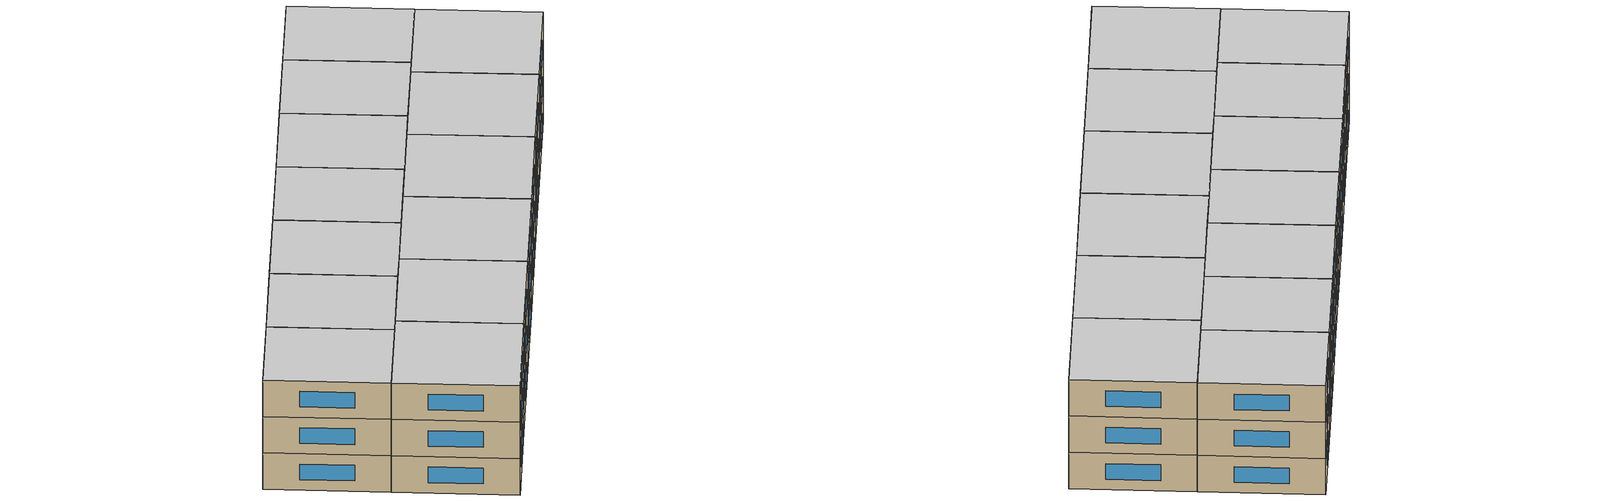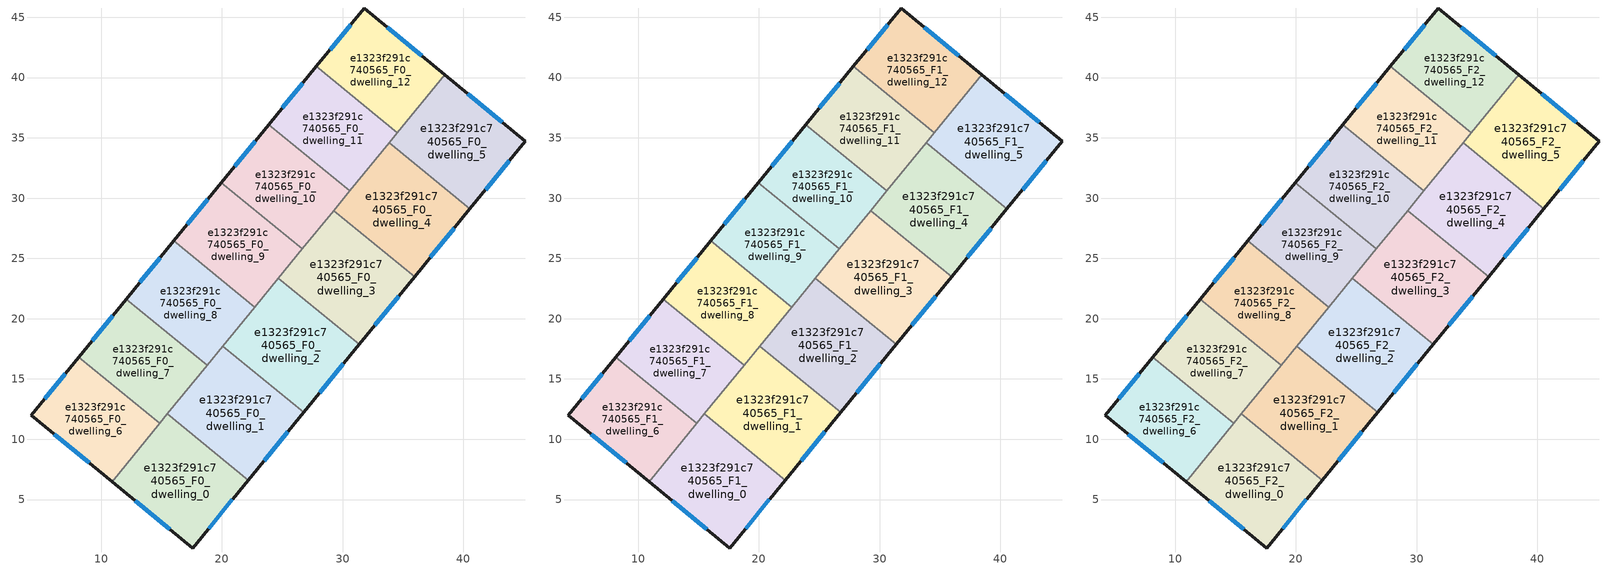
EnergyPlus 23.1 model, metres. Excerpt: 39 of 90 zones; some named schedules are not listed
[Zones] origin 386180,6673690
e1323f291c740565_F0_dwelling_0
 floor ground (EU_floor_Construction): 22.19,6.61 17.59,0.98 10.89,6.48 15.47,12.1 z0
 wall outside (EU_wall_Construction): 10.89,6.48 17.59,0.98 22.19,6.61 z0:3
 wall to e1323f291c740565_F0_dwelling_6 (EU_wall_Construction): 14.84,11.32 10.89,6.48 z0:3
 wall to e1323f291c740565_F0_dwelling_1 (EU_wall_Construction): 22.19,6.61 15.47,12.1 z0:3
 wall to e1323f291c740565_F0_dwelling_7 (EU_wall_Construction): 15.47,12.1 14.84,11.32 z0:3
 window (EU_Window_Construction): 18.9,2.59 20.87,5 / 12.8,4.91 15.67,2.55 z0.86:2.14
e1323f291c740565_F0_dwelling_1
 floor ground (EU_floor_Construction): 26.78,12.24 22.19,6.61 15.47,12.1 20.07,17.72 z0
 wall outside (EU_wall_Construction): 22.19,6.61 26.78,12.24 z0:3
 wall to e1323f291c740565_F0_dwelling_2 (EU_wall_Construction): 26.78,12.24 20.07,17.72 z0:3
 wall to e1323f291c740565_F0_dwelling_7 (EU_wall_Construction): 18.78,16.14 15.47,12.1 z0:3
 wall to e1323f291c740565_F0_dwelling_8 (EU_wall_Construction): 20.07,17.72 18.78,16.14 z0:3
 window (EU_Window_Construction): 23.5,8.22 25.47,10.63 z0.86:2.14
e1323f291c740565_F0_dwelling_10
 floor ground (EU_floor_Construction): 30.61,30.62 26.66,25.79 19.95,31.28 23.9,36.1 z0
 wall outside (EU_wall_Construction): 23.9,36.1 19.95,31.28 z0:3
 wall to e1323f291c740565_F0_dwelling_9 (EU_wall_Construction): 19.95,31.28 26.66,25.79 z0:3
 wall to e1323f291c740565_F0_dwelling_11 (EU_wall_Construction): 30.61,30.62 23.9,36.1 z0:3
 wall to e1323f291c740565_F0_dwelling_3 (EU_wall_Construction): 26.66,25.79 29.26,28.97 z0:3
 wall to e1323f291c740565_F0_dwelling_4 (EU_wall_Construction): 29.26,28.97 30.61,30.62 z0:3
 window (EU_Window_Construction): 22.77,34.72 21.08,32.65 z0.86:2.14
e1323f291c740565_F0_dwelling_11
 floor ground (EU_floor_Construction): 34.55,35.44 30.61,30.62 23.9,36.1 27.84,40.92 z0
 wall outside (EU_wall_Construction): 27.84,40.92 23.9,36.1 z0:3
 wall to e1323f291c740565_F0_dwelling_12 (EU_wall_Construction): 34.55,35.44 27.84,40.92 z0:3
 wall to e1323f291c740565_F0_dwelling_4 (EU_wall_Construction): 30.61,30.62 33.86,34.6 z0:3
 wall to e1323f291c740565_F0_dwelling_5 (EU_wall_Construction): 33.86,34.6 34.55,35.44 z0:3
 window (EU_Window_Construction): 26.71,39.55 25.02,37.48 z0.86:2.14
e1323f291c740565_F0_dwelling_12
 floor ground (EU_floor_Construction): 38.47,40.24 34.55,35.44 27.84,40.92 31.8,45.77 z0
 wall outside (EU_wall_Construction): 38.47,40.24 31.8,45.77 27.84,40.92 z0:3
 wall to e1323f291c740565_F0_dwelling_5 (EU_wall_Construction): 34.55,35.44 38.47,40.24 z0:3
 window (EU_Window_Construction): 30.67,44.39 28.97,42.31 / 36.56,41.82 33.7,44.19 z0.86:2.14
e1323f291c740565_F0_dwelling_2
 floor ground (EU_floor_Construction): 31.38,17.86 26.78,12.24 20.07,17.72 24.67,23.35 z0
 wall outside (EU_wall_Construction): 26.78,12.24 31.38,17.86 z0:3
 wall to e1323f291c740565_F0_dwelling_3 (EU_wall_Construction): 31.38,17.86 24.67,23.35 z0:3
 wall to e1323f291c740565_F0_dwelling_8 (EU_wall_Construction): 22.72,20.97 20.07,17.72 z0:3
 wall to e1323f291c740565_F0_dwelling_9 (EU_wall_Construction): 24.67,23.35 22.72,20.97 z0:3
 window (EU_Window_Construction): 28.1,13.84 30.07,16.25 z0.86:2.14
e1323f291c740565_F0_dwelling_3
 floor ground (EU_floor_Construction): 35.98,23.49 31.38,17.86 24.67,23.35 29.26,28.97 z0
 wall outside (EU_wall_Construction): 31.38,17.86 35.98,23.49 z0:3
 wall to e1323f291c740565_F0_dwelling_4 (EU_wall_Construction): 35.98,23.49 29.26,28.97 z0:3
 wall to e1323f291c740565_F0_dwelling_9 (EU_wall_Construction): 26.66,25.79 24.67,23.35 z0:3
 window (EU_Window_Construction): 32.69,19.47 34.66,21.88 z0.86:2.14
e1323f291c740565_F0_dwelling_4
 floor ground (EU_floor_Construction): 40.57,29.11 35.98,23.49 29.26,28.97 33.86,34.6 z0
 wall outside (EU_wall_Construction): 35.98,23.49 40.57,29.11 z0:3
 wall to e1323f291c740565_F0_dwelling_5 (EU_wall_Construction): 40.57,29.11 33.86,34.6 z0:3
 window (EU_Window_Construction): 37.29,25.09 39.26,27.5 z0.86:2.14
e1323f291c740565_F0_dwelling_5
 floor ground (EU_floor_Construction): 45.15,34.71 40.57,29.11 33.86,34.6 38.47,40.24 z0
 wall outside (EU_wall_Construction): 40.57,29.11 45.15,34.71 38.47,40.24 z0:3
 window (EU_Window_Construction): 43.24,36.29 40.38,38.66 / 41.88,30.71 43.84,33.11 z0.86:2.14
e1323f291c740565_F0_dwelling_6
 floor ground (EU_floor_Construction): 14.84,11.32 10.89,6.48 4.19,11.98 8.13,16.8 z0
 wall outside (EU_wall_Construction): 8.13,16.8 4.19,11.98 10.89,6.48 z0:3
 wall to e1323f291c740565_F0_dwelling_7 (EU_wall_Construction): 14.84,11.32 8.13,16.8 z0:3
 window (EU_Window_Construction): 6.11,10.41 8.97,8.06 / 7,15.42 5.32,13.36 z0.86:2.14
e1323f291c740565_F0_dwelling_7
 floor ground (EU_floor_Construction): 18.78,16.14 14.84,11.32 8.13,16.8 12.07,21.62 z0
 wall outside (EU_wall_Construction): 12.07,21.62 8.13,16.8 z0:3
 wall to e1323f291c740565_F0_dwelling_8 (EU_wall_Construction): 18.78,16.14 12.07,21.62 z0:3
 window (EU_Window_Construction): 10.94,20.25 9.25,18.18 z0.86:2.14
e1323f291c740565_F0_dwelling_8
 floor ground (EU_floor_Construction): 22.72,20.97 18.78,16.14 12.07,21.62 16.01,26.45 z0
 wall outside (EU_wall_Construction): 16.01,26.45 12.07,21.62 z0:3
 wall to e1323f291c740565_F0_dwelling_9 (EU_wall_Construction): 22.72,20.97 16.01,26.45 z0:3
 window (EU_Window_Construction): 14.89,25.07 13.2,23 z0.86:2.14
e1323f291c740565_F0_dwelling_9
 floor ground (EU_floor_Construction): 26.66,25.79 22.72,20.97 16.01,26.45 19.95,31.28 z0
 wall outside (EU_wall_Construction): 19.95,31.28 16.01,26.45 z0:3
 window (EU_Window_Construction): 18.83,29.9 17.14,27.83 z0.86:2.14
e1323f291c740565_F1_dwelling_0
 floor to e1323f291c740565_F0_dwelling_0 (EU_floor_Construction): 22.19,6.61 17.59,0.98 10.89,6.48 15.47,12.1 z3
 wall outside (EU_wall_Construction): 10.89,6.48 17.59,0.98 22.19,6.61 z3:6
 wall to e1323f291c740565_F1_dwelling_6 (EU_wall_Construction): 14.84,11.32 10.89,6.48 z3:6
 wall to e1323f291c740565_F1_dwelling_1 (EU_wall_Construction): 22.19,6.61 15.47,12.1 z3:6
 wall to e1323f291c740565_F1_dwelling_7 (EU_wall_Construction): 15.47,12.1 14.84,11.32 z3:6
 window (EU_Window_Construction): 18.9,2.59 20.87,5 / 12.8,4.91 15.67,2.55 z3.86:5.14
e1323f291c740565_F1_dwelling_1
 floor to e1323f291c740565_F0_dwelling_1 (EU_floor_Construction): 26.78,12.24 22.19,6.61 15.47,12.1 20.07,17.72 z3
 wall outside (EU_wall_Construction): 22.19,6.61 26.78,12.24 z3:6
 wall to e1323f291c740565_F1_dwelling_2 (EU_wall_Construction): 26.78,12.24 20.07,17.72 z3:6
 wall to e1323f291c740565_F1_dwelling_7 (EU_wall_Construction): 18.78,16.14 15.47,12.1 z3:6
 wall to e1323f291c740565_F1_dwelling_8 (EU_wall_Construction): 20.07,17.72 18.78,16.14 z3:6
 window (EU_Window_Construction): 23.5,8.22 25.47,10.63 z3.86:5.14
e1323f291c740565_F1_dwelling_10
 floor to e1323f291c740565_F0_dwelling_10 (EU_floor_Construction): 30.61,30.62 26.66,25.79 19.95,31.28 23.9,36.1 z3
 wall outside (EU_wall_Construction): 23.9,36.1 19.95,31.28 z3:6
 wall to e1323f291c740565_F1_dwelling_9 (EU_wall_Construction): 19.95,31.28 26.66,25.79 z3:6
 wall to e1323f291c740565_F1_dwelling_11 (EU_wall_Construction): 30.61,30.62 23.9,36.1 z3:6
 wall to e1323f291c740565_F1_dwelling_3 (EU_wall_Construction): 26.66,25.79 29.26,28.97 z3:6
 wall to e1323f291c740565_F1_dwelling_4 (EU_wall_Construction): 29.26,28.97 30.61,30.62 z3:6
 window (EU_Window_Construction): 22.77,34.72 21.08,32.65 z3.86:5.14
e1323f291c740565_F1_dwelling_11
 floor to e1323f291c740565_F0_dwelling_11 (EU_floor_Construction): 34.55,35.44 30.61,30.62 23.9,36.1 27.84,40.92 z3
 wall outside (EU_wall_Construction): 27.84,40.92 23.9,36.1 z3:6
 wall to e1323f291c740565_F1_dwelling_12 (EU_wall_Construction): 34.55,35.44 27.84,40.92 z3:6
 wall to e1323f291c740565_F1_dwelling_4 (EU_wall_Construction): 30.61,30.62 33.86,34.6 z3:6
 wall to e1323f291c740565_F1_dwelling_5 (EU_wall_Construction): 33.86,34.6 34.55,35.44 z3:6
 window (EU_Window_Construction): 26.71,39.55 25.02,37.48 z3.86:5.14
e1323f291c740565_F1_dwelling_12
 floor to e1323f291c740565_F0_dwelling_12 (EU_floor_Construction): 38.47,40.24 34.55,35.44 27.84,40.92 31.8,45.77 z3
 wall outside (EU_wall_Construction): 38.47,40.24 31.8,45.77 27.84,40.92 z3:6
 wall to e1323f291c740565_F1_dwelling_5 (EU_wall_Construction): 34.55,35.44 38.47,40.24 z3:6
 window (EU_Window_Construction): 30.67,44.39 28.97,42.31 / 36.56,41.82 33.7,44.19 z3.86:5.14
e1323f291c740565_F1_dwelling_2
 floor to e1323f291c740565_F0_dwelling_2 (EU_floor_Construction): 31.38,17.86 26.78,12.24 20.07,17.72 24.67,23.35 z3
 wall outside (EU_wall_Construction): 26.78,12.24 31.38,17.86 z3:6
 wall to e1323f291c740565_F1_dwelling_3 (EU_wall_Construction): 31.38,17.86 24.67,23.35 z3:6
 wall to e1323f291c740565_F1_dwelling_8 (EU_wall_Construction): 22.72,20.97 20.07,17.72 z3:6
 wall to e1323f291c740565_F1_dwelling_9 (EU_wall_Construction): 24.67,23.35 22.72,20.97 z3:6
 window (EU_Window_Construction): 28.1,13.84 30.07,16.25 z3.86:5.14
e1323f291c740565_F1_dwelling_3
 floor to e1323f291c740565_F0_dwelling_3 (EU_floor_Construction): 35.98,23.49 31.38,17.86 24.67,23.35 29.26,28.97 z3
 wall outside (EU_wall_Construction): 31.38,17.86 35.98,23.49 z3:6
 wall to e1323f291c740565_F1_dwelling_4 (EU_wall_Construction): 35.98,23.49 29.26,28.97 z3:6
 wall to e1323f291c740565_F1_dwelling_9 (EU_wall_Construction): 26.66,25.79 24.67,23.35 z3:6
 window (EU_Window_Construction): 32.69,19.47 34.66,21.88 z3.86:5.14
e1323f291c740565_F1_dwelling_4
 floor to e1323f291c740565_F0_dwelling_4 (EU_floor_Construction): 40.57,29.11 35.98,23.49 29.26,28.97 33.86,34.6 z3
 wall outside (EU_wall_Construction): 35.98,23.49 40.57,29.11 z3:6
 wall to e1323f291c740565_F1_dwelling_5 (EU_wall_Construction): 40.57,29.11 33.86,34.6 z3:6
 window (EU_Window_Construction): 37.29,25.09 39.26,27.5 z3.86:5.14
e1323f291c740565_F1_dwelling_5
 floor to e1323f291c740565_F0_dwelling_5 (EU_floor_Construction): 45.15,34.71 40.57,29.11 33.86,34.6 38.47,40.24 z3
 wall outside (EU_wall_Construction): 40.57,29.11 45.15,34.71 38.47,40.24 z3:6
 window (EU_Window_Construction): 43.24,36.29 40.38,38.66 / 41.88,30.71 43.84,33.11 z3.86:5.14
e1323f291c740565_F1_dwelling_6
 floor to e1323f291c740565_F0_dwelling_6 (EU_floor_Construction): 14.84,11.32 10.89,6.48 4.19,11.98 8.13,16.8 z3
 wall outside (EU_wall_Construction): 8.13,16.8 4.19,11.98 10.89,6.48 z3:6
 wall to e1323f291c740565_F1_dwelling_7 (EU_wall_Construction): 14.84,11.32 8.13,16.8 z3:6
 window (EU_Window_Construction): 6.11,10.41 8.97,8.06 / 7,15.42 5.32,13.36 z3.86:5.14
e1323f291c740565_F1_dwelling_7
 floor to e1323f291c740565_F0_dwelling_7 (EU_floor_Construction): 18.78,16.14 14.84,11.32 8.13,16.8 12.07,21.62 z3
 wall outside (EU_wall_Construction): 12.07,21.62 8.13,16.8 z3:6
 wall to e1323f291c740565_F1_dwelling_8 (EU_wall_Construction): 18.78,16.14 12.07,21.62 z3:6
 window (EU_Window_Construction): 10.94,20.25 9.25,18.18 z3.86:5.14
e1323f291c740565_F1_dwelling_8
 floor to e1323f291c740565_F0_dwelling_8 (EU_floor_Construction): 22.72,20.97 18.78,16.14 12.07,21.62 16.01,26.45 z3
 wall outside (EU_wall_Construction): 16.01,26.45 12.07,21.62 z3:6
 wall to e1323f291c740565_F1_dwelling_9 (EU_wall_Construction): 22.72,20.97 16.01,26.45 z3:6
 window (EU_Window_Construction): 14.89,25.07 13.2,23 z3.86:5.14
e1323f291c740565_F1_dwelling_9
 floor to e1323f291c740565_F0_dwelling_9 (EU_floor_Construction): 26.66,25.79 22.72,20.97 16.01,26.45 19.95,31.28 z3
 wall outside (EU_wall_Construction): 19.95,31.28 16.01,26.45 z3:6
 window (EU_Window_Construction): 18.83,29.9 17.14,27.83 z3.86:5.14
e1323f291c740565_F2_dwelling_0
 floor to e1323f291c740565_F1_dwelling_0 (EU_floor_Construction): 22.19,6.61 17.59,0.98 10.89,6.48 15.47,12.1 z6
 wall outside (EU_wall_Construction): 10.89,6.48 17.59,0.98 22.19,6.61 z6:9
 wall to e1323f291c740565_F2_dwelling_6 (EU_wall_Construction): 14.84,11.32 10.89,6.48 z6:9
 wall to e1323f291c740565_F2_dwelling_1 (EU_wall_Construction): 22.19,6.61 15.47,12.1 z6:9
 wall to e1323f291c740565_F2_dwelling_7 (EU_wall_Construction): 15.47,12.1 14.84,11.32 z6:9
 window (EU_Window_Construction): 18.9,2.59 20.87,5 / 12.8,4.91 15.67,2.55 z6.86:8.14
 ceiling to e1323f291c740565_F3_dwelling_0 (EU_floor_Construction): 17.59,0.98 22.19,6.61 15.47,12.1 10.89,6.48 z9
e1323f291c740565_F2_dwelling_1
 floor to e1323f291c740565_F1_dwelling_1 (EU_floor_Construction): 26.78,12.24 22.19,6.61 15.47,12.1 20.07,17.72 z6
 wall outside (EU_wall_Construction): 22.19,6.61 26.78,12.24 z6:9
 wall to e1323f291c740565_F2_dwelling_2 (EU_wall_Construction): 26.78,12.24 20.07,17.72 z6:9
 wall to e1323f291c740565_F2_dwelling_7 (EU_wall_Construction): 18.78,16.14 15.47,12.1 z6:9
 wall to e1323f291c740565_F2_dwelling_8 (EU_wall_Construction): 20.07,17.72 18.78,16.14 z6:9
 window (EU_Window_Construction): 23.5,8.22 25.47,10.63 z6.86:8.14
 ceiling to e1323f291c740565_F3_dwelling_1 (EU_floor_Construction): 22.19,6.61 26.78,12.24 20.07,17.72 15.47,12.1 z9
e1323f291c740565_F2_dwelling_10
 floor to e1323f291c740565_F1_dwelling_10 (EU_floor_Construction): 30.61,30.62 26.66,25.79 19.95,31.28 23.9,36.1 z6
 wall outside (EU_wall_Construction): 23.9,36.1 19.95,31.28 z6:9
 wall to e1323f291c740565_F2_dwelling_9 (EU_wall_Construction): 19.95,31.28 26.66,25.79 z6:9
 wall to e1323f291c740565_F2_dwelling_11 (EU_wall_Construction): 30.61,30.62 23.9,36.1 z6:9
 wall to e1323f291c740565_F2_dwelling_3 (EU_wall_Construction): 26.66,25.79 29.26,28.97 z6:9
 wall to e1323f291c740565_F2_dwelling_4 (EU_wall_Construction): 29.26,28.97 30.61,30.62 z6:9
 window (EU_Window_Construction): 22.77,34.72 21.08,32.65 z6.86:8.14
 ceiling to e1323f291c740565_F3_dwelling_10 (EU_floor_Construction): 26.66,25.79 30.61,30.62 23.9,36.1 19.95,31.28 z9
e1323f291c740565_F2_dwelling_11
 floor to e1323f291c740565_F1_dwelling_11 (EU_floor_Construction): 34.55,35.44 30.61,30.62 23.9,36.1 27.84,40.92 z6
 wall outside (EU_wall_Construction): 27.84,40.92 23.9,36.1 z6:9
 wall to e1323f291c740565_F2_dwelling_12 (EU_wall_Construction): 34.55,35.44 27.84,40.92 z6:9
 wall to e1323f291c740565_F2_dwelling_4 (EU_wall_Construction): 30.61,30.62 33.86,34.6 z6:9
 wall to e1323f291c740565_F2_dwelling_5 (EU_wall_Construction): 33.86,34.6 34.55,35.44 z6:9
 window (EU_Window_Construction): 26.71,39.55 25.02,37.48 z6.86:8.14
 ceiling to e1323f291c740565_F3_dwelling_11 (EU_floor_Construction): 30.61,30.62 34.55,35.44 27.84,40.92 23.9,36.1 z9
e1323f291c740565_F2_dwelling_12
 floor to e1323f291c740565_F1_dwelling_12 (EU_floor_Construction): 38.47,40.24 34.55,35.44 27.84,40.92 31.8,45.77 z6
 wall outside (EU_wall_Construction): 38.47,40.24 31.8,45.77 27.84,40.92 z6:9
 wall to e1323f291c740565_F2_dwelling_5 (EU_wall_Construction): 34.55,35.44 38.47,40.24 z6:9
 window (EU_Window_Construction): 30.67,44.39 28.97,42.31 / 36.56,41.82 33.7,44.19 z6.86:8.14
 ceiling to e1323f291c740565_F3_dwelling_12 (EU_floor_Construction): 34.55,35.44 38.47,40.24 31.8,45.77 27.84,40.92 z9
e1323f291c740565_F2_dwelling_2
 floor to e1323f291c740565_F1_dwelling_2 (EU_floor_Construction): 31.38,17.86 26.78,12.24 20.07,17.72 24.67,23.35 z6
 wall outside (EU_wall_Construction): 26.78,12.24 31.38,17.86 z6:9
 wall to e1323f291c740565_F2_dwelling_3 (EU_wall_Construction): 31.38,17.86 24.67,23.35 z6:9
 wall to e1323f291c740565_F2_dwelling_8 (EU_wall_Construction): 22.72,20.97 20.07,17.72 z6:9
 wall to e1323f291c740565_F2_dwelling_9 (EU_wall_Construction): 24.67,23.35 22.72,20.97 z6:9
 window (EU_Window_Construction): 28.1,13.84 30.07,16.25 z6.86:8.14
 ceiling to e1323f291c740565_F3_dwelling_2 (EU_floor_Construction): 26.78,12.24 31.38,17.86 24.67,23.35 20.07,17.72 z9
e1323f291c740565_F2_dwelling_3
 floor to e1323f291c740565_F1_dwelling_3 (EU_floor_Construction): 35.98,23.49 31.38,17.86 24.67,23.35 29.26,28.97 z6
 wall outside (EU_wall_Construction): 31.38,17.86 35.98,23.49 z6:9
 wall to e1323f291c740565_F2_dwelling_4 (EU_wall_Construction): 35.98,23.49 29.26,28.97 z6:9
 wall to e1323f291c740565_F2_dwelling_9 (EU_wall_Construction): 26.66,25.79 24.67,23.35 z6:9
 window (EU_Window_Construction): 32.69,19.47 34.66,21.88 z6.86:8.14
 ceiling to e1323f291c740565_F3_dwelling_3 (EU_floor_Construction): 31.38,17.86 35.98,23.49 29.26,28.97 24.67,23.35 z9
e1323f291c740565_F2_dwelling_4
 floor to e1323f291c740565_F1_dwelling_4 (EU_floor_Construction): 40.57,29.11 35.98,23.49 29.26,28.97 33.86,34.6 z6
 wall outside (EU_wall_Construction): 35.98,23.49 40.57,29.11 z6:9
 wall to e1323f291c740565_F2_dwelling_5 (EU_wall_Construction): 40.57,29.11 33.86,34.6 z6:9
 window (EU_Window_Construction): 37.29,25.09 39.26,27.5 z6.86:8.14
 ceiling to e1323f291c740565_F3_dwelling_4 (EU_floor_Construction): 35.98,23.49 40.57,29.11 33.86,34.6 29.26,28.97 z9
e1323f291c740565_F2_dwelling_5
 floor to e1323f291c740565_F1_dwelling_5 (EU_floor_Construction): 45.15,34.71 40.57,29.11 33.86,34.6 38.47,40.24 z6
 wall outside (EU_wall_Construction): 40.57,29.11 45.15,34.71 38.47,40.24 z6:9
 window (EU_Window_Construction): 43.24,36.29 40.38,38.66 / 41.88,30.71 43.84,33.11 z6.86:8.14
 ceiling to e1323f291c740565_F3_dwelling_5 (EU_floor_Construction): 40.57,29.11 45.15,34.71 38.47,40.24 33.86,34.6 z9
e1323f291c740565_F2_dwelling_6
 floor to e1323f291c740565_F1_dwelling_6 (EU_floor_Construction): 14.84,11.32 10.89,6.48 4.19,11.98 8.13,16.8 z6
 wall outside (EU_wall_Construction): 8.13,16.8 4.19,11.98 10.89,6.48 z6:9
 wall to e1323f291c740565_F2_dwelling_7 (EU_wall_Construction): 14.84,11.32 8.13,16.8 z6:9
 window (EU_Window_Construction): 6.11,10.41 8.97,8.06 / 7,15.42 5.32,13.36 z6.86:8.14
 ceiling to e1323f291c740565_F3_dwelling_6 (EU_floor_Construction): 10.89,6.48 14.84,11.32 8.13,16.8 4.19,11.98 z9
e1323f291c740565_F2_dwelling_7
 floor to e1323f291c740565_F1_dwelling_7 (EU_floor_Construction): 18.78,16.14 14.84,11.32 8.13,16.8 12.07,21.62 z6
 wall outside (EU_wall_Construction): 12.07,21.62 8.13,16.8 z6:9
 wall to e1323f291c740565_F2_dwelling_8 (EU_wall_Construction): 18.78,16.14 12.07,21.62 z6:9
 window (EU_Window_Construction): 10.94,20.25 9.25,18.18 z6.86:8.14
 ceiling to e1323f291c740565_F3_dwelling_7 (EU_floor_Construction): 14.84,11.32 18.78,16.14 12.07,21.62 8.13,16.8 z9
e1323f291c740565_F2_dwelling_8
 floor to e1323f291c740565_F1_dwelling_8 (EU_floor_Construction): 22.72,20.97 18.78,16.14 12.07,21.62 16.01,26.45 z6
 wall outside (EU_wall_Construction): 16.01,26.45 12.07,21.62 z6:9
 wall to e1323f291c740565_F2_dwelling_9 (EU_wall_Construction): 22.72,20.97 16.01,26.45 z6:9
 window (EU_Window_Construction): 14.89,25.07 13.2,23 z6.86:8.14
 ceiling to e1323f291c740565_F3_dwelling_8 (EU_floor_Construction): 18.78,16.14 22.72,20.97 16.01,26.45 12.07,21.62 z9
e1323f291c740565_F2_dwelling_9
 floor to e1323f291c740565_F1_dwelling_9 (EU_floor_Construction): 26.66,25.79 22.72,20.97 16.01,26.45 19.95,31.28 z6
 wall outside (EU_wall_Construction): 19.95,31.28 16.01,26.45 z6:9
 window (EU_Window_Construction): 18.83,29.9 17.14,27.83 z6.86:8.14
 ceiling to e1323f291c740565_F3_dwelling_9 (EU_floor_Construction): 22.72,20.97 26.66,25.79 19.95,31.28 16.01,26.45 z9
[Building]
EU S2 Campaign: North Axis=0; Terrain=City; Solar Distribution=FullExterior
[Site:Location]
Helsinki-Vantaa.AP: Latitude=60.317; Longitude=24.963; Time Zone=2; Elevation=54.6
[SizingPeriod:WeatherFileDays]
AnnualSizingPeriod: Begin Month=1; Begin Day of Month=1; End Month=12; End Day of Month=31; Day of Week for Start Day=Monday; Use Weather File Daylight Saving Period=No; Use Weather File Rain and Snow Indicators=No
[MATERIAL]
EU_InternalMass_Material: Roughness=MediumRough; Thickness=0.1; Conductivity=1; Density=1800; Specific Heat=900; Thermal Absorptance=0.9; Solar Absorptance=0.7; Visible Absorptance=0.7
[MATERIAL:NOMASS] Roughness=MediumRough; Thermal Absorptance=0.9; Solar Absorptance=0.7; Visible Absorptance=0.7
Name | Thermal Resistance
EU_wall_NoMass | 1.10183
EU_floor_NoMass | 1.70606
[WINDOWMATERIAL:SIMPLEGLAZINGSYSTEM]
EU_Window_SimpleGlazing: UFactor=3.11035; Solar Heat Gain Coefficient=0.8; Visible Transmittance=0.8
[CONSTRUCTION]
EU_wall_Construction: EU_wall_NoMass
EU_floor_Construction: EU_floor_NoMass
EU_Window_Construction: EU_Window_SimpleGlazing
EU_InternalMass_Construction: EU_InternalMass_Material
[ZONE] Type=1; Multiplier=1; Ceiling Height=autocalculate; Floor Area=autocalculate; Part of Total Floor Area=Yes
Name | Volume
e1323f291c740565_F0_dwelling_0; e1323f291c740565_F1_dwelling_0; e1323f291c740565_F2_dwelling_0 | 188.926
e1323f291c740565_F0_dwelling_1; e1323f291c740565_F1_dwelling_1; e1323f291c740565_F2_dwelling_1; e1323f291c740565_F0_dwelling_4; e1323f291c740565_F1_dwelling_4; e1323f291c740565_F2_dwelling_4 | 188.936
e1323f291c740565_F0_dwelling_10; e1323f291c740565_F1_dwelling_10; e1323f291c740565_F2_dwelling_10 | 161.952
e1323f291c740565_F0_dwelling_11; e1323f291c740565_F1_dwelling_11; e1323f291c740565_F2_dwelling_11; e1323f291c740565_F0_dwelling_6; e1323f291c740565_F1_dwelling_6; e1323f291c740565_F2_dwelling_6 | 161.949
e1323f291c740565_F0_dwelling_12; e1323f291c740565_F1_dwelling_12; e1323f291c740565_F2_dwelling_12 | 161.945
e1323f291c740565_F0_dwelling_2; e1323f291c740565_F1_dwelling_2; e1323f291c740565_F2_dwelling_2 | 188.934
e1323f291c740565_F0_dwelling_3; e1323f291c740565_F1_dwelling_3; e1323f291c740565_F2_dwelling_3 | 188.917
e1323f291c740565_F0_dwelling_5; e1323f291c740565_F1_dwelling_5; e1323f291c740565_F2_dwelling_5 | 188.913
e1323f291c740565_F0_dwelling_7; e1323f291c740565_F1_dwelling_7; e1323f291c740565_F2_dwelling_7 | 161.943
e1323f291c740565_F0_dwelling_8; e1323f291c740565_F1_dwelling_8; e1323f291c740565_F2_dwelling_8 | 161.959
e1323f291c740565_F0_dwelling_9; e1323f291c740565_F1_dwelling_9; e1323f291c740565_F2_dwelling_9 | 161.958
[INTERNALMASS] Construction=EU_InternalMass_Construction
Name | Zone or ZoneList | Surface Area
e1323f291c740565_F0_dwelling_0_EU_InternalMass | e1323f291c740565_F0_dwelling_0 | 62.9753
e1323f291c740565_F0_dwelling_1_EU_InternalMass | e1323f291c740565_F0_dwelling_1 | 62.9789
e1323f291c740565_F0_dwelling_2_EU_InternalMass | e1323f291c740565_F0_dwelling_2 | 62.9779
e1323f291c740565_F0_dwelling_3_EU_InternalMass | e1323f291c740565_F0_dwelling_3 | 62.9723
e1323f291c740565_F0_dwelling_4_EU_InternalMass | e1323f291c740565_F0_dwelling_4 | 62.9789
e1323f291c740565_F0_dwelling_5_EU_InternalMass | e1323f291c740565_F0_dwelling_5 | 62.9711
e1323f291c740565_F0_dwelling_6_EU_InternalMass | e1323f291c740565_F0_dwelling_6 | 53.983
e1323f291c740565_F0_dwelling_7_EU_InternalMass | e1323f291c740565_F0_dwelling_7 | 53.981
e1323f291c740565_F0_dwelling_8_EU_InternalMass | e1323f291c740565_F0_dwelling_8 | 53.9861
e1323f291c740565_F0_dwelling_9_EU_InternalMass | e1323f291c740565_F0_dwelling_9 | 53.9858
e1323f291c740565_F0_dwelling_10_EU_InternalMass | e1323f291c740565_F0_dwelling_10 | 53.9844
e1323f291c740565_F0_dwelling_11_EU_InternalMass | e1323f291c740565_F0_dwelling_11 | 53.983
e1323f291c740565_F0_dwelling_12_EU_InternalMass | e1323f291c740565_F0_dwelling_12 | 53.9817
e1323f291c740565_F1_dwelling_0_EU_InternalMass | e1323f291c740565_F1_dwelling_0 | 62.9753
e1323f291c740565_F1_dwelling_1_EU_InternalMass | e1323f291c740565_F1_dwelling_1 | 62.9789
e1323f291c740565_F1_dwelling_2_EU_InternalMass | e1323f291c740565_F1_dwelling_2 | 62.9779
e1323f291c740565_F1_dwelling_3_EU_InternalMass | e1323f291c740565_F1_dwelling_3 | 62.9723
e1323f291c740565_F1_dwelling_4_EU_InternalMass | e1323f291c740565_F1_dwelling_4 | 62.9789
e1323f291c740565_F1_dwelling_5_EU_InternalMass | e1323f291c740565_F1_dwelling_5 | 62.9711
e1323f291c740565_F1_dwelling_6_EU_InternalMass | e1323f291c740565_F1_dwelling_6 | 53.983
e1323f291c740565_F1_dwelling_7_EU_InternalMass | e1323f291c740565_F1_dwelling_7 | 53.981
e1323f291c740565_F1_dwelling_8_EU_InternalMass | e1323f291c740565_F1_dwelling_8 | 53.9861
e1323f291c740565_F1_dwelling_9_EU_InternalMass | e1323f291c740565_F1_dwelling_9 | 53.9858
e1323f291c740565_F1_dwelling_10_EU_InternalMass | e1323f291c740565_F1_dwelling_10 | 53.9844
e1323f291c740565_F1_dwelling_11_EU_InternalMass | e1323f291c740565_F1_dwelling_11 | 53.983
e1323f291c740565_F1_dwelling_12_EU_InternalMass | e1323f291c740565_F1_dwelling_12 | 53.9817
e1323f291c740565_F2_dwelling_0_EU_InternalMass | e1323f291c740565_F2_dwelling_0 | 62.9753
e1323f291c740565_F2_dwelling_1_EU_InternalMass | e1323f291c740565_F2_dwelling_1 | 62.9789
e1323f291c740565_F2_dwelling_2_EU_InternalMass | e1323f291c740565_F2_dwelling_2 | 62.9779
e1323f291c740565_F2_dwelling_3_EU_InternalMass | e1323f291c740565_F2_dwelling_3 | 62.9723
e1323f291c740565_F2_dwelling_4_EU_InternalMass | e1323f291c740565_F2_dwelling_4 | 62.9789
e1323f291c740565_F2_dwelling_5_EU_InternalMass | e1323f291c740565_F2_dwelling_5 | 62.9711
e1323f291c740565_F2_dwelling_6_EU_InternalMass | e1323f291c740565_F2_dwelling_6 | 53.983
e1323f291c740565_F2_dwelling_7_EU_InternalMass | e1323f291c740565_F2_dwelling_7 | 53.981
e1323f291c740565_F2_dwelling_8_EU_InternalMass | e1323f291c740565_F2_dwelling_8 | 53.9861
e1323f291c740565_F2_dwelling_9_EU_InternalMass | e1323f291c740565_F2_dwelling_9 | 53.9858
e1323f291c740565_F2_dwelling_10_EU_InternalMass | e1323f291c740565_F2_dwelling_10 | 53.9844
e1323f291c740565_F2_dwelling_11_EU_InternalMass | e1323f291c740565_F2_dwelling_11 | 53.983
e1323f291c740565_F2_dwelling_12_EU_InternalMass | e1323f291c740565_F2_dwelling_12 | 53.9817
[OTHEREQUIPMENT] Fuel Type=Electricity; Design Level Calculation Method=Watts/Area; Power per Zone Floor Area=1; Fraction Latent=0; Fraction Radiant=0; Fraction Lost=0; Carbon Dioxide Generation Rate=0; EndUse Subcategory=EU_Step8_InternalGains
Name | Zone or ZoneList or Space or SpaceList | Schedule
EU_Step8_InternalGain_e1323f291c740565_F0_dwelling_0_f000 | e1323f291c740565_F0_dwelling_0 | EU_Step8_GainSchedule_e1323f291c740565_F0_dwelling_0_f000
EU_Step8_InternalGain_e1323f291c740565_F0_dwelling_1_f000 | e1323f291c740565_F0_dwelling_1 | EU_Step8_GainSchedule_e1323f291c740565_F0_dwelling_1_f000
EU_Step8_InternalGain_e1323f291c740565_F0_dwelling_2_f000 | e1323f291c740565_F0_dwelling_2 | EU_Step8_GainSchedule_e1323f291c740565_F0_dwelling_2_f000
EU_Step8_InternalGain_e1323f291c740565_F0_dwelling_3_f000 | e1323f291c740565_F0_dwelling_3 | EU_Step8_GainSchedule_e1323f291c740565_F0_dwelling_3_f000
EU_Step8_InternalGain_e1323f291c740565_F0_dwelling_4_f000 | e1323f291c740565_F0_dwelling_4 | EU_Step8_GainSchedule_e1323f291c740565_F0_dwelling_4_f000
EU_Step8_InternalGain_e1323f291c740565_F0_dwelling_5_f000 | e1323f291c740565_F0_dwelling_5 | EU_Step8_GainSchedule_e1323f291c740565_F0_dwelling_5_f000
EU_Step8_InternalGain_e1323f291c740565_F0_dwelling_6_f000 | e1323f291c740565_F0_dwelling_6 | EU_Step8_GainSchedule_e1323f291c740565_F0_dwelling_6_f000
EU_Step8_InternalGain_e1323f291c740565_F0_dwelling_7_f000 | e1323f291c740565_F0_dwelling_7 | EU_Step8_GainSchedule_e1323f291c740565_F0_dwelling_7_f000
EU_Step8_InternalGain_e1323f291c740565_F0_dwelling_8_f000 | e1323f291c740565_F0_dwelling_8 | EU_Step8_GainSchedule_e1323f291c740565_F0_dwelling_8_f000
EU_Step8_InternalGain_e1323f291c740565_F0_dwelling_9_f000 | e1323f291c740565_F0_dwelling_9 | EU_Step8_GainSchedule_e1323f291c740565_F0_dwelling_9_f000
EU_Step8_InternalGain_e1323f291c740565_F0_dwelling_10_f000 | e1323f291c740565_F0_dwelling_10 | EU_Step8_GainSchedule_e1323f291c740565_F0_dwelling_10_f000
EU_Step8_InternalGain_e1323f291c740565_F0_dwelling_11_f000 | e1323f291c740565_F0_dwelling_11 | EU_Step8_GainSchedule_e1323f291c740565_F0_dwelling_11_f000
EU_Step8_InternalGain_e1323f291c740565_F0_dwelling_12_f000 | e1323f291c740565_F0_dwelling_12 | EU_Step8_GainSchedule_e1323f291c740565_F0_dwelling_12_f000
EU_Step8_InternalGain_e1323f291c740565_F1_dwelling_0_f000 | e1323f291c740565_F1_dwelling_0 | EU_Step8_GainSchedule_e1323f291c740565_F1_dwelling_0_f000
EU_Step8_InternalGain_e1323f291c740565_F1_dwelling_1_f000 | e1323f291c740565_F1_dwelling_1 | EU_Step8_GainSchedule_e1323f291c740565_F1_dwelling_1_f000
EU_Step8_InternalGain_e1323f291c740565_F1_dwelling_2_f000 | e1323f291c740565_F1_dwelling_2 | EU_Step8_GainSchedule_e1323f291c740565_F1_dwelling_2_f000
EU_Step8_InternalGain_e1323f291c740565_F1_dwelling_3_f000 | e1323f291c740565_F1_dwelling_3 | EU_Step8_GainSchedule_e1323f291c740565_F1_dwelling_3_f000
EU_Step8_InternalGain_e1323f291c740565_F1_dwelling_4_f000 | e1323f291c740565_F1_dwelling_4 | EU_Step8_GainSchedule_e1323f291c740565_F1_dwelling_4_f000
EU_Step8_InternalGain_e1323f291c740565_F1_dwelling_5_f000 | e1323f291c740565_F1_dwelling_5 | EU_Step8_GainSchedule_e1323f291c740565_F1_dwelling_5_f000
EU_Step8_InternalGain_e1323f291c740565_F1_dwelling_6_f000 | e1323f291c740565_F1_dwelling_6 | EU_Step8_GainSchedule_e1323f291c740565_F1_dwelling_6_f000
EU_Step8_InternalGain_e1323f291c740565_F1_dwelling_7_f000 | e1323f291c740565_F1_dwelling_7 | EU_Step8_GainSchedule_e1323f291c740565_F1_dwelling_7_f000
EU_Step8_InternalGain_e1323f291c740565_F1_dwelling_8_f000 | e1323f291c740565_F1_dwelling_8 | EU_Step8_GainSchedule_e1323f291c740565_F1_dwelling_8_f000
EU_Step8_InternalGain_e1323f291c740565_F1_dwelling_9_f000 | e1323f291c740565_F1_dwelling_9 | EU_Step8_GainSchedule_e1323f291c740565_F1_dwelling_9_f000
EU_Step8_InternalGain_e1323f291c740565_F1_dwelling_10_f000 | e1323f291c740565_F1_dwelling_10 | EU_Step8_GainSchedule_e1323f291c740565_F1_dwelling_10_f000
EU_Step8_InternalGain_e1323f291c740565_F1_dwelling_11_f000 | e1323f291c740565_F1_dwelling_11 | EU_Step8_GainSchedule_e1323f291c740565_F1_dwelling_11_f000
EU_Step8_InternalGain_e1323f291c740565_F1_dwelling_12_f000 | e1323f291c740565_F1_dwelling_12 | EU_Step8_GainSchedule_e1323f291c740565_F1_dwelling_12_f000
EU_Step8_InternalGain_e1323f291c740565_F2_dwelling_0_f000 | e1323f291c740565_F2_dwelling_0 | EU_Step8_GainSchedule_e1323f291c740565_F2_dwelling_0_f000
EU_Step8_InternalGain_e1323f291c740565_F2_dwelling_1_f000 | e1323f291c740565_F2_dwelling_1 | EU_Step8_GainSchedule_e1323f291c740565_F2_dwelling_1_f000
EU_Step8_InternalGain_e1323f291c740565_F2_dwelling_2_f000 | e1323f291c740565_F2_dwelling_2 | EU_Step8_GainSchedule_e1323f291c740565_F2_dwelling_2_f000
EU_Step8_InternalGain_e1323f291c740565_F2_dwelling_3_f000 | e1323f291c740565_F2_dwelling_3 | EU_Step8_GainSchedule_e1323f291c740565_F2_dwelling_3_f000
EU_Step8_InternalGain_e1323f291c740565_F2_dwelling_4_f000 | e1323f291c740565_F2_dwelling_4 | EU_Step8_GainSchedule_e1323f291c740565_F2_dwelling_4_f000
EU_Step8_InternalGain_e1323f291c740565_F2_dwelling_5_f000 | e1323f291c740565_F2_dwelling_5 | EU_Step8_GainSchedule_e1323f291c740565_F2_dwelling_5_f000
EU_Step8_InternalGain_e1323f291c740565_F2_dwelling_6_f000 | e1323f291c740565_F2_dwelling_6 | EU_Step8_GainSchedule_e1323f291c740565_F2_dwelling_6_f000
EU_Step8_InternalGain_e1323f291c740565_F2_dwelling_7_f000 | e1323f291c740565_F2_dwelling_7 | EU_Step8_GainSchedule_e1323f291c740565_F2_dwelling_7_f000
EU_Step8_InternalGain_e1323f291c740565_F2_dwelling_8_f000 | e1323f291c740565_F2_dwelling_8 | EU_Step8_GainSchedule_e1323f291c740565_F2_dwelling_8_f000
EU_Step8_InternalGain_e1323f291c740565_F2_dwelling_9_f000 | e1323f291c740565_F2_dwelling_9 | EU_Step8_GainSchedule_e1323f291c740565_F2_dwelling_9_f000
EU_Step8_InternalGain_e1323f291c740565_F2_dwelling_10_f000 | e1323f291c740565_F2_dwelling_10 | EU_Step8_GainSchedule_e1323f291c740565_F2_dwelling_10_f000
EU_Step8_InternalGain_e1323f291c740565_F2_dwelling_11_f000 | e1323f291c740565_F2_dwelling_11 | EU_Step8_GainSchedule_e1323f291c740565_F2_dwelling_11_f000
EU_Step8_InternalGain_e1323f291c740565_F2_dwelling_12_f000 | e1323f291c740565_F2_dwelling_12 | EU_Step8_GainSchedule_e1323f291c740565_F2_dwelling_12_f000
[ZONEVENTILATION:DESIGNFLOWRATE] Schedule=EU_AlwaysOn; Design Flow Rate Calculation Method=AirChanges/Hour; Air Changes per Hour=0.756316; Ventilation Type=Natural; Fan Pressure Rise=0; Fan Total Efficiency=1; Constant Term Coefficient=1; Temperature Term Coefficient=0; Velocity Term Coefficient=0; Velocity Squared Term Coefficient=0; Minimum Indoor Temperature=-100; Maximum Indoor Temperature=100; Delta Temperature=-100; Minimum Outdoor Temperature=-100; Maximum Outdoor Temperature=100; Maximum Wind Speed=40
Name | Zone or ZoneList or Space or SpaceList
EU_ConstantAir_e1323f291c740565_F0_dwelling_0 | e1323f291c740565_F0_dwelling_0
EU_ConstantAir_e1323f291c740565_F0_dwelling_1 | e1323f291c740565_F0_dwelling_1
EU_ConstantAir_e1323f291c740565_F0_dwelling_2 | e1323f291c740565_F0_dwelling_2
EU_ConstantAir_e1323f291c740565_F0_dwelling_3 | e1323f291c740565_F0_dwelling_3
EU_ConstantAir_e1323f291c740565_F0_dwelling_4 | e1323f291c740565_F0_dwelling_4
EU_ConstantAir_e1323f291c740565_F0_dwelling_5 | e1323f291c740565_F0_dwelling_5
EU_ConstantAir_e1323f291c740565_F0_dwelling_6 | e1323f291c740565_F0_dwelling_6
EU_ConstantAir_e1323f291c740565_F0_dwelling_7 | e1323f291c740565_F0_dwelling_7
EU_ConstantAir_e1323f291c740565_F0_dwelling_8 | e1323f291c740565_F0_dwelling_8
EU_ConstantAir_e1323f291c740565_F0_dwelling_9 | e1323f291c740565_F0_dwelling_9
EU_ConstantAir_e1323f291c740565_F0_dwelling_10 | e1323f291c740565_F0_dwelling_10
EU_ConstantAir_e1323f291c740565_F0_dwelling_11 | e1323f291c740565_F0_dwelling_11
EU_ConstantAir_e1323f291c740565_F0_dwelling_12 | e1323f291c740565_F0_dwelling_12
EU_ConstantAir_e1323f291c740565_F1_dwelling_0 | e1323f291c740565_F1_dwelling_0
EU_ConstantAir_e1323f291c740565_F1_dwelling_1 | e1323f291c740565_F1_dwelling_1
EU_ConstantAir_e1323f291c740565_F1_dwelling_2 | e1323f291c740565_F1_dwelling_2
EU_ConstantAir_e1323f291c740565_F1_dwelling_3 | e1323f291c740565_F1_dwelling_3
EU_ConstantAir_e1323f291c740565_F1_dwelling_4 | e1323f291c740565_F1_dwelling_4
EU_ConstantAir_e1323f291c740565_F1_dwelling_5 | e1323f291c740565_F1_dwelling_5
EU_ConstantAir_e1323f291c740565_F1_dwelling_6 | e1323f291c740565_F1_dwelling_6
EU_ConstantAir_e1323f291c740565_F1_dwelling_7 | e1323f291c740565_F1_dwelling_7
EU_ConstantAir_e1323f291c740565_F1_dwelling_8 | e1323f291c740565_F1_dwelling_8
EU_ConstantAir_e1323f291c740565_F1_dwelling_9 | e1323f291c740565_F1_dwelling_9
EU_ConstantAir_e1323f291c740565_F1_dwelling_10 | e1323f291c740565_F1_dwelling_10
EU_ConstantAir_e1323f291c740565_F1_dwelling_11 | e1323f291c740565_F1_dwelling_11
EU_ConstantAir_e1323f291c740565_F1_dwelling_12 | e1323f291c740565_F1_dwelling_12
EU_ConstantAir_e1323f291c740565_F2_dwelling_0 | e1323f291c740565_F2_dwelling_0
EU_ConstantAir_e1323f291c740565_F2_dwelling_1 | e1323f291c740565_F2_dwelling_1
EU_ConstantAir_e1323f291c740565_F2_dwelling_2 | e1323f291c740565_F2_dwelling_2
EU_ConstantAir_e1323f291c740565_F2_dwelling_3 | e1323f291c740565_F2_dwelling_3
EU_ConstantAir_e1323f291c740565_F2_dwelling_4 | e1323f291c740565_F2_dwelling_4
EU_ConstantAir_e1323f291c740565_F2_dwelling_5 | e1323f291c740565_F2_dwelling_5
EU_ConstantAir_e1323f291c740565_F2_dwelling_6 | e1323f291c740565_F2_dwelling_6
EU_ConstantAir_e1323f291c740565_F2_dwelling_7 | e1323f291c740565_F2_dwelling_7
EU_ConstantAir_e1323f291c740565_F2_dwelling_8 | e1323f291c740565_F2_dwelling_8
EU_ConstantAir_e1323f291c740565_F2_dwelling_9 | e1323f291c740565_F2_dwelling_9
EU_ConstantAir_e1323f291c740565_F2_dwelling_10 | e1323f291c740565_F2_dwelling_10
EU_ConstantAir_e1323f291c740565_F2_dwelling_11 | e1323f291c740565_F2_dwelling_11
EU_ConstantAir_e1323f291c740565_F2_dwelling_12 | e1323f291c740565_F2_dwelling_12
[HVACTEMPLATE:ZONE:IDEALLOADSAIRSYSTEM] System Availability Schedule=EU_AlwaysOn; Maximum Heating Supply Air Temperature=50; Minimum Cooling Supply Air Temperature=13; Maximum Heating Supply Air Humidity Ratio=0.0156; Minimum Cooling Supply Air Humidity Ratio=0.0077; Heating Limit=NoLimit; Cooling Limit=NoLimit; Heating Availability Schedule=EU_AlwaysOn; Cooling Availability Schedule=EU_CoolingOff; Dehumidification Control Type=ConstantSensibleHeatRatio; Cooling Sensible Heat Ratio=0.7; Dehumidification Setpoint=60; Humidification Control Type=None; Humidification Setpoint=30; Outdoor Air Method=None; Outdoor Air Flow Rate per Person=0.00944; Outdoor Air Flow Rate per Zone Floor Area=0; Outdoor Air Flow Rate per Zone=0; Demand Controlled Ventilation Type=None; Outdoor Air Economizer Type=NoEconomizer; Heat Recovery Type=None; Sensible Heat Recovery Effectiveness=0.7; Latent Heat Recovery Effectiveness=0.65
Name | Template Thermostat
e1323f291c740565_F0_dwelling_0 | EU_HeatOnly_e1323f291c740565_F0_dwelling_0
e1323f291c740565_F0_dwelling_1 | EU_HeatOnly_e1323f291c740565_F0_dwelling_1
e1323f291c740565_F0_dwelling_2 | EU_HeatOnly_e1323f291c740565_F0_dwelling_2
e1323f291c740565_F0_dwelling_3 | EU_HeatOnly_e1323f291c740565_F0_dwelling_3
e1323f291c740565_F0_dwelling_4 | EU_HeatOnly_e1323f291c740565_F0_dwelling_4
e1323f291c740565_F0_dwelling_5 | EU_HeatOnly_e1323f291c740565_F0_dwelling_5
e1323f291c740565_F0_dwelling_6 | EU_HeatOnly_e1323f291c740565_F0_dwelling_6
e1323f291c740565_F0_dwelling_7 | EU_HeatOnly_e1323f291c740565_F0_dwelling_7
e1323f291c740565_F0_dwelling_8 | EU_HeatOnly_e1323f291c740565_F0_dwelling_8
e1323f291c740565_F0_dwelling_9 | EU_HeatOnly_e1323f291c740565_F0_dwelling_9
e1323f291c740565_F0_dwelling_10 | EU_HeatOnly_e1323f291c740565_F0_dwelling_10
e1323f291c740565_F0_dwelling_11 | EU_HeatOnly_e1323f291c740565_F0_dwelling_11
e1323f291c740565_F0_dwelling_12 | EU_HeatOnly_e1323f291c740565_F0_dwelling_12
e1323f291c740565_F1_dwelling_0 | EU_HeatOnly_e1323f291c740565_F1_dwelling_0
e1323f291c740565_F1_dwelling_1 | EU_HeatOnly_e1323f291c740565_F1_dwelling_1
e1323f291c740565_F1_dwelling_2 | EU_HeatOnly_e1323f291c740565_F1_dwelling_2
e1323f291c740565_F1_dwelling_3 | EU_HeatOnly_e1323f291c740565_F1_dwelling_3
e1323f291c740565_F1_dwelling_4 | EU_HeatOnly_e1323f291c740565_F1_dwelling_4
e1323f291c740565_F1_dwelling_5 | EU_HeatOnly_e1323f291c740565_F1_dwelling_5
e1323f291c740565_F1_dwelling_6 | EU_HeatOnly_e1323f291c740565_F1_dwelling_6
e1323f291c740565_F1_dwelling_7 | EU_HeatOnly_e1323f291c740565_F1_dwelling_7
e1323f291c740565_F1_dwelling_8 | EU_HeatOnly_e1323f291c740565_F1_dwelling_8
e1323f291c740565_F1_dwelling_9 | EU_HeatOnly_e1323f291c740565_F1_dwelling_9
e1323f291c740565_F1_dwelling_10 | EU_HeatOnly_e1323f291c740565_F1_dwelling_10
e1323f291c740565_F1_dwelling_11 | EU_HeatOnly_e1323f291c740565_F1_dwelling_11
e1323f291c740565_F1_dwelling_12 | EU_HeatOnly_e1323f291c740565_F1_dwelling_12
e1323f291c740565_F2_dwelling_0 | EU_HeatOnly_e1323f291c740565_F2_dwelling_0
e1323f291c740565_F2_dwelling_1 | EU_HeatOnly_e1323f291c740565_F2_dwelling_1
e1323f291c740565_F2_dwelling_2 | EU_HeatOnly_e1323f291c740565_F2_dwelling_2
e1323f291c740565_F2_dwelling_3 | EU_HeatOnly_e1323f291c740565_F2_dwelling_3
e1323f291c740565_F2_dwelling_4 | EU_HeatOnly_e1323f291c740565_F2_dwelling_4
e1323f291c740565_F2_dwelling_5 | EU_HeatOnly_e1323f291c740565_F2_dwelling_5
e1323f291c740565_F2_dwelling_6 | EU_HeatOnly_e1323f291c740565_F2_dwelling_6
e1323f291c740565_F2_dwelling_7 | EU_HeatOnly_e1323f291c740565_F2_dwelling_7
e1323f291c740565_F2_dwelling_8 | EU_HeatOnly_e1323f291c740565_F2_dwelling_8
e1323f291c740565_F2_dwelling_9 | EU_HeatOnly_e1323f291c740565_F2_dwelling_9
e1323f291c740565_F2_dwelling_10 | EU_HeatOnly_e1323f291c740565_F2_dwelling_10
e1323f291c740565_F2_dwelling_11 | EU_HeatOnly_e1323f291c740565_F2_dwelling_11
e1323f291c740565_F2_dwelling_12 | EU_HeatOnly_e1323f291c740565_F2_dwelling_12
[SIZING:ZONE] Zone Cooling Design Supply Air Temperature Input Method=SupplyAirTemperature; Zone Cooling Design Supply Air Temperature=13; Zone Heating Design Supply Air Temperature Input Method=SupplyAirTemperature; Zone Heating Design Supply Air Temperature=50; Zone Cooling Design Supply Air Humidity Ratio=0.008; Zone Heating Design Supply Air Humidity Ratio=0.008; Cooling Design Air Flow Method=DesignDay; Cooling Design Air Flow Rate=0; Cooling Minimum Air Flow per Zone Floor Area=0.000762; Cooling Minimum Air Flow=0; Cooling Minimum Air Flow Fraction=0.2; Heating Design Air Flow Method=DesignDay; Heating Design Air Flow Rate=0; Heating Maximum Air Flow per Zone Floor Area=0.002032; Heating Maximum Air Flow=0.141576; Heating Maximum Air Flow Fraction=0.3; Account for Dedicated Outdoor Air System=No; Dedicated Outdoor Air System Control Strategy=NeutralSupplyAir; Dedicated Outdoor Air Low Setpoint Temperature for Design=autosize; Dedicated Outdoor Air High Setpoint Temperature for Design=autosize; Zone Load Sizing Method=Sensible Load Only No Latent Load; Zone Latent Cooling Design Supply Air Humidity Ratio Input Method=HumidityRatioDifference; Zone Cooling Design Supply Air Humidity Ratio Difference=0.005; Zone Latent Heating Design Supply Air Humidity Ratio Input Method=HumidityRatioDifference; Zone Humidification Design Supply Air Humidity Ratio Difference=0.005
e1323f291c740565_F0_dwelling_0; e1323f291c740565_F0_dwelling_1; e1323f291c740565_F0_dwelling_2; e1323f291c740565_F0_dwelling_3; e1323f291c740565_F0_dwelling_4; e1323f291c740565_F0_dwelling_5; e1323f291c740565_F0_dwelling_6; e1323f291c740565_F0_dwelling_7; e1323f291c740565_F0_dwelling_8; e1323f291c740565_F0_dwelling_9; e1323f291c740565_F0_dwelling_10; e1323f291c740565_F0_dwelling_11; e1323f291c740565_F0_dwelling_12; e1323f291c740565_F1_dwelling_0; e1323f291c740565_F1_dwelling_1; e1323f291c740565_F1_dwelling_2; e1323f291c740565_F1_dwelling_3; e1323f291c740565_F1_dwelling_4; e1323f291c740565_F1_dwelling_5; e1323f291c740565_F1_dwelling_6; e1323f291c740565_F1_dwelling_7; e1323f291c740565_F1_dwelling_8; e1323f291c740565_F1_dwelling_9; e1323f291c740565_F1_dwelling_10; e1323f291c740565_F1_dwelling_11; e1323f291c740565_F1_dwelling_12; e1323f291c740565_F2_dwelling_0; e1323f291c740565_F2_dwelling_1; e1323f291c740565_F2_dwelling_2; e1323f291c740565_F2_dwelling_3; e1323f291c740565_F2_dwelling_4; e1323f291c740565_F2_dwelling_5; e1323f291c740565_F2_dwelling_6; e1323f291c740565_F2_dwelling_7; e1323f291c740565_F2_dwelling_8; e1323f291c740565_F2_dwelling_9; e1323f291c740565_F2_dwelling_10; e1323f291c740565_F2_dwelling_11; e1323f291c740565_F2_dwelling_12
[SCHEDULE:FILE] Column Number=1; Rows to Skip at Top=0; Number of Hours of Data=8760; Column Separator=Comma; Interpolate to Timestep=No; Minutes per Item=60; Adjust Schedule for Daylight Savings=Yes
Name | File
EU_Step8_GainSchedule_e1323f291c740565_F0_dwelling_0_f000 | ../../schedules/e1323f291c740565/e1323f291c740565_F0_dwelling_0_f000_gain.csv
EU_Step8_GainSchedule_e1323f291c740565_F0_dwelling_1_f000 | ../../schedules/e1323f291c740565/e1323f291c740565_F0_dwelling_1_f000_gain.csv
EU_Step8_GainSchedule_e1323f291c740565_F0_dwelling_2_f000 | ../../schedules/e1323f291c740565/e1323f291c740565_F0_dwelling_2_f000_gain.csv
EU_Step8_GainSchedule_e1323f291c740565_F0_dwelling_3_f000 | ../../schedules/e1323f291c740565/e1323f291c740565_F0_dwelling_3_f000_gain.csv
EU_Step8_GainSchedule_e1323f291c740565_F0_dwelling_4_f000 | ../../schedules/e1323f291c740565/e1323f291c740565_F0_dwelling_4_f000_gain.csv
EU_Step8_GainSchedule_e1323f291c740565_F0_dwelling_5_f000 | ../../schedules/e1323f291c740565/e1323f291c740565_F0_dwelling_5_f000_gain.csv
EU_Step8_GainSchedule_e1323f291c740565_F0_dwelling_6_f000 | ../../schedules/e1323f291c740565/e1323f291c740565_F0_dwelling_6_f000_gain.csv
EU_Step8_GainSchedule_e1323f291c740565_F0_dwelling_7_f000 | ../../schedules/e1323f291c740565/e1323f291c740565_F0_dwelling_7_f000_gain.csv
EU_Step8_GainSchedule_e1323f291c740565_F0_dwelling_8_f000 | ../../schedules/e1323f291c740565/e1323f291c740565_F0_dwelling_8_f000_gain.csv
EU_Step8_GainSchedule_e1323f291c740565_F0_dwelling_9_f000 | ../../schedules/e1323f291c740565/e1323f291c740565_F0_dwelling_9_f000_gain.csv
EU_Step8_GainSchedule_e1323f291c740565_F0_dwelling_10_f000 | ../../schedules/e1323f291c740565/e1323f291c740565_F0_dwelling_10_f000_gain.csv
EU_Step8_GainSchedule_e1323f291c740565_F0_dwelling_11_f000 | ../../schedules/e1323f291c740565/e1323f291c740565_F0_dwelling_11_f000_gain.csv
EU_Step8_GainSchedule_e1323f291c740565_F0_dwelling_12_f000 | ../../schedules/e1323f291c740565/e1323f291c740565_F0_dwelling_12_f000_gain.csv
EU_Step8_GainSchedule_e1323f291c740565_F1_dwelling_0_f000 | ../../schedules/e1323f291c740565/e1323f291c740565_F1_dwelling_0_f000_gain.csv
EU_Step8_GainSchedule_e1323f291c740565_F1_dwelling_1_f000 | ../../schedules/e1323f291c740565/e1323f291c740565_F1_dwelling_1_f000_gain.csv
EU_Step8_GainSchedule_e1323f291c740565_F1_dwelling_2_f000 | ../../schedules/e1323f291c740565/e1323f291c740565_F1_dwelling_2_f000_gain.csv
EU_Step8_GainSchedule_e1323f291c740565_F1_dwelling_3_f000 | ../../schedules/e1323f291c740565/e1323f291c740565_F1_dwelling_3_f000_gain.csv
EU_Step8_GainSchedule_e1323f291c740565_F1_dwelling_4_f000 | ../../schedules/e1323f291c740565/e1323f291c740565_F1_dwelling_4_f000_gain.csv
EU_Step8_GainSchedule_e1323f291c740565_F1_dwelling_5_f000 | ../../schedules/e1323f291c740565/e1323f291c740565_F1_dwelling_5_f000_gain.csv
EU_Step8_GainSchedule_e1323f291c740565_F1_dwelling_6_f000 | ../../schedules/e1323f291c740565/e1323f291c740565_F1_dwelling_6_f000_gain.csv
EU_Step8_GainSchedule_e1323f291c740565_F1_dwelling_7_f000 | ../../schedules/e1323f291c740565/e1323f291c740565_F1_dwelling_7_f000_gain.csv
EU_Step8_GainSchedule_e1323f291c740565_F1_dwelling_8_f000 | ../../schedules/e1323f291c740565/e1323f291c740565_F1_dwelling_8_f000_gain.csv
EU_Step8_GainSchedule_e1323f291c740565_F1_dwelling_9_f000 | ../../schedules/e1323f291c740565/e1323f291c740565_F1_dwelling_9_f000_gain.csv
EU_Step8_GainSchedule_e1323f291c740565_F1_dwelling_10_f000 | ../../schedules/e1323f291c740565/e1323f291c740565_F1_dwelling_10_f000_gain.csv
EU_Step8_GainSchedule_e1323f291c740565_F1_dwelling_11_f000 | ../../schedules/e1323f291c740565/e1323f291c740565_F1_dwelling_11_f000_gain.csv
EU_Step8_GainSchedule_e1323f291c740565_F1_dwelling_12_f000 | ../../schedules/e1323f291c740565/e1323f291c740565_F1_dwelling_12_f000_gain.csv
EU_Step8_GainSchedule_e1323f291c740565_F2_dwelling_0_f000 | ../../schedules/e1323f291c740565/e1323f291c740565_F2_dwelling_0_f000_gain.csv
